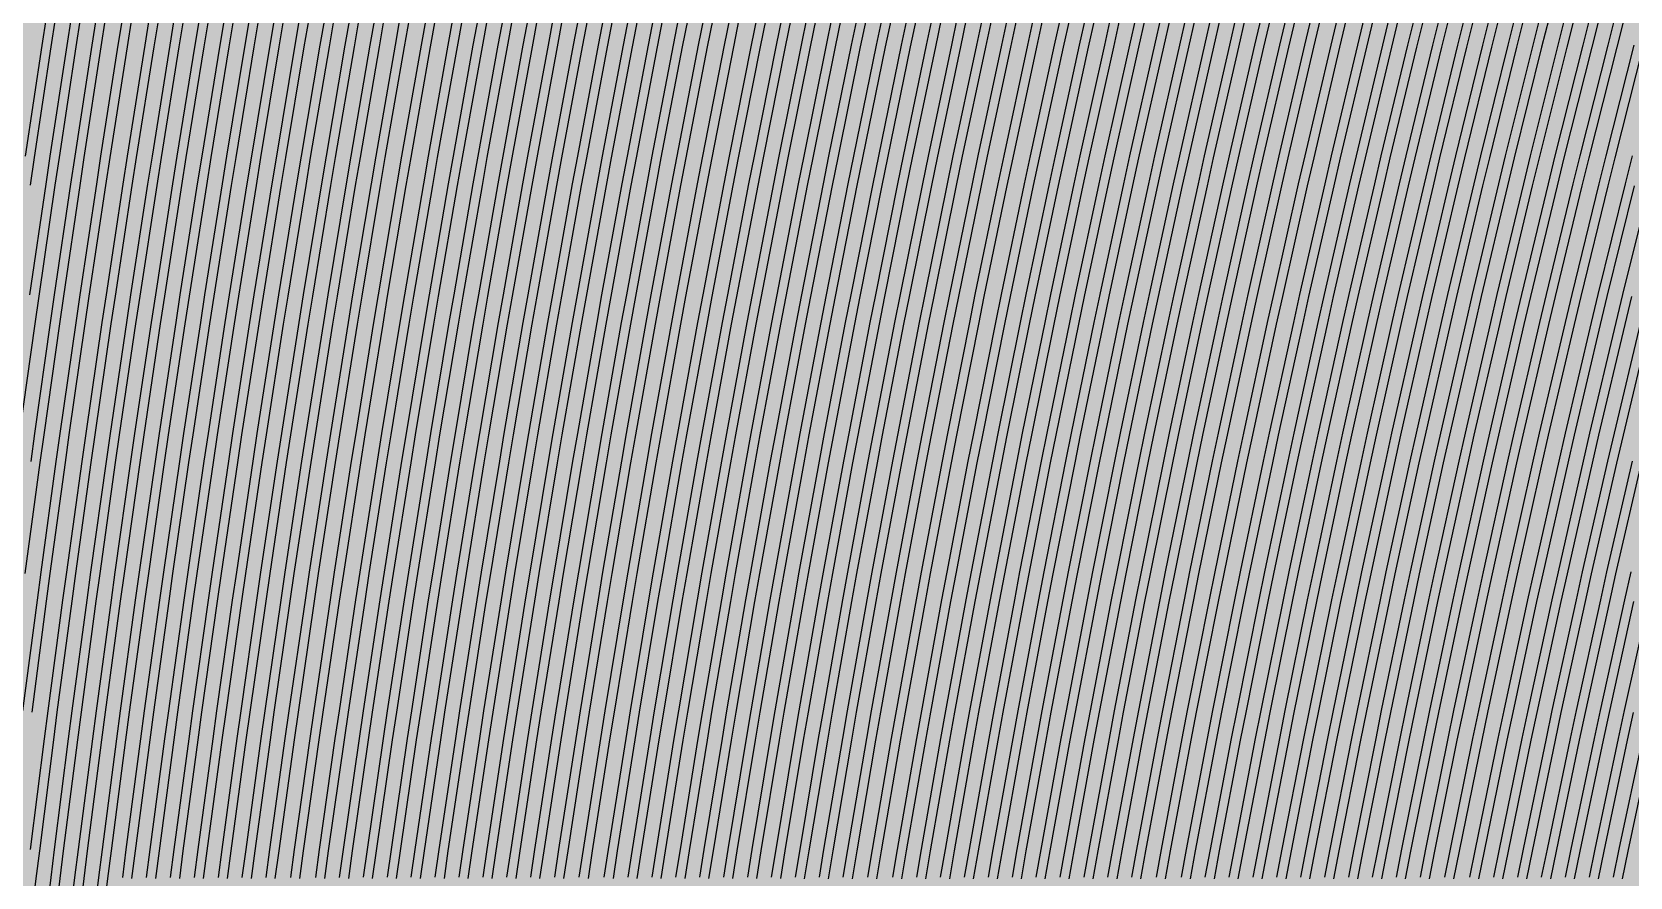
# Model space of a CAD drawing. Header units: metres. Extents: x -7220 to 10980, y -29667 to 1833.
# Drawn here: x 2403.3 to 2763.3, y -17022.9 to -16832.5 of the extents above; entities that cross this region are included whole.
import ezdxf

# ---------------------------------------------------------------- set-up
doc = ezdxf.new("R2010")
doc.units = ezdxf.units.M
doc.layers.add('Metal1', color=4, linetype='CONTINUOUS')
doc.layers.add('Polyimide', color=7, linetype='CONTINUOUS')

msp = doc.modelspace()

# ---------------------------------------------------------------- hatches: boundary and pattern name
at = {"layer": 'Polyimide'}
msp.add_hatch(color=7, dxfattribs=at).paths.add_polyline_path([(4099.45, -13861.55), (4142.64, -14152.77), (4214.18, -14438.35), (4313.36, -14715.55), (4439.24, -14981.69), (4590.59, -15234.21), (4765.97, -15470.68), (4963.68, -15688.82), (5181.82, -15886.53), (5418.29, -16061.91), (5670.81, -16213.26), (5936.95, -16339.14), (6214.15, -16438.32), (6499.73, -16509.85), (6790.95, -16553.05), (7085, -16567.5), (9980.38, -16567.5), (10058.79, -16571.35), (10136.45, -16582.87), (10212.6, -16601.95), (10286.52, -16628.4), (10357.49, -16661.96), (10424.83, -16702.32), (10487.89, -16749.09), (10546.06, -16801.81), (10598.78, -16859.98), (10645.55, -16923.04), (10685.91, -16990.38), (10719.48, -17061.35), (10745.93, -17135.27), (10765, -17211.43), (10776.52, -17289.08), (10780.38, -17367.5), (10780.38, -21957.3), (10741.61, -22012.91), (10705.97, -22070.59), (10673.58, -22130.14), (10644.53, -22191.39), (10618.92, -22254.16), (10596.82, -22318.25), (10578.3, -22383.46), (10563.41, -22449.6), (10552.21, -22516.46), (10544.72, -22583.84), (10540.97, -22651.53), (10540.97, -22719.32), (10544.72, -22787.01), (10552.21, -22854.38), (10563.41, -22921.24), (10578.3, -22987.38), (10596.82, -23052.6), (10618.92, -23116.68), (10644.53, -23179.45), (10673.58, -23240.71), (10705.97, -23300.26), (10741.61, -23357.93), (10780.38, -23413.54), (10780.38, -28667.5), (10776.52, -28745.91), (10765, -28823.57), (10745.93, -28899.73), (10719.48, -28973.65), (10685.91, -29044.62), (10645.55, -29111.96), (10598.78, -29175.01), (10546.06, -29233.19), (10487.89, -29285.91), (10424.83, -29332.68), (10357.49, -29373.04), (10286.52, -29406.6), (10212.6, -29433.05), (10136.45, -29452.13), (10058.79, -29463.65), (9980.38, -29467.5), (-6219.63, -29467.5), (-6298.04, -29463.65), (-6375.7, -29452.13), (-6451.85, -29433.05), (-6525.77, -29406.6), (-6596.74, -29373.04), (-6664.08, -29332.68), (-6727.14, -29285.91), (-6785.31, -29233.19), (-6838.03, -29175.01), (-6884.8, -29111.96), (-6925.16, -29044.62), (-6958.73, -28973.65), (-6985.18, -28899.73), (-7004.25, -28823.57), (-7015.77, -28745.91), (-7019.63, -28667.5), (-7019.63, -23426.32), (-6979.36, -23370.07), (-6942.33, -23311.63), (-6908.66, -23251.2), (-6878.45, -23188.96), (-6851.81, -23125.12), (-6828.81, -23059.88), (-6809.53, -22993.44), (-6794.04, -22926.02), (-6782.37, -22857.83), (-6774.57, -22789.09), (-6770.67, -22720.02), (-6770.67, -22650.84), (-6774.57, -22581.77), (-6782.37, -22513.03), (-6794.04, -22444.84), (-6809.53, -22377.42), (-6828.81, -22310.98), (-6851.81, -22245.74), (-6878.45, -22181.89), (-6908.66, -22119.66), (-6942.33, -22059.22), (-6979.36, -22000.79), (-7019.63, -21944.54), (-7019.63, -17367.5), (-7015.77, -17289.08), (-7004.25, -17211.43), (-6985.18, -17135.27), (-6958.73, -17061.35), (-6925.16, -16990.38), (-6884.8, -16923.04), (-6838.03, -16859.98), (-6785.31, -16801.81), (-6727.14, -16749.09), (-6664.08, -16702.32), (-6596.74, -16661.96), (-6525.77, -16628.4), (-6451.85, -16601.95), (-6375.7, -16582.87), (-6298.04, -16571.35), (-6219.63, -16567.5), (-3314, -16567.5), (-3019.95, -16553.05), (-2728.73, -16509.85), (-2443.15, -16438.32), (-2165.95, -16339.14), (-1899.81, -16213.26), (-1647.29, -16061.91), (-1410.82, -15886.53), (-1192.68, -15688.82), (-994.97, -15470.68), (-819.59, -15234.21), (-668.24, -14981.69), (-542.36, -14715.55), (-443.18, -14438.35), (-371.64, -14152.77), (-328.45, -13861.55), (-314, -13567.5), (-314, -13373.48), (-317.45, -13328.11), (-327.72, -13283.78), (-344.58, -13241.52), (-367.63, -13202.3), (-396.35, -13167.01), (-430.08, -13136.47), (-468.03, -13111.38), (-509.35, -13092.32), (-509.35, -13092.32), (-578.18, -13061.27), (-642.2, -13021.24), (-700.26, -12972.96), (-751.3, -12917.31), (-794.39, -12855.3), (-828.74, -12788.06), (-853.73, -12716.8), (-868.91, -12642.84), (-874, -12567.5), (-868.91, -12492.16), (-853.73, -12418.19), (-828.74, -12346.94), (-794.39, -12279.7), (-751.3, -12217.69), (-700.26, -12162.04), (-642.2, -12113.76), (-578.18, -12073.73), (-509.35, -12042.68), (-509.35, -12042.68), (-468.03, -12023.62), (-430.08, -11998.53), (-396.35, -11967.99), (-367.63, -11932.7), (-344.58, -11893.47), (-327.72, -11851.21), (-317.45, -11806.89), (-314, -11761.52), (-314, -11074.31), (-317.45, -11028.94), (-327.72, -10984.62), (-344.58, -10942.36), (-367.63, -10903.13), (-396.35, -10867.84), (-430.08, -10837.3), (-468.03, -10812.21), (-509.35, -10793.16), (-509.35, -10793.16), (-578.18, -10762.1), (-642.2, -10722.07), (-700.26, -10673.8), (-751.3, -10618.15), (-794.39, -10556.13), (-828.74, -10488.89), (-853.73, -10417.64), (-868.91, -10343.67), (-874, -10268.33), (-868.91, -10192.99), (-853.73, -10119.03), (-828.74, -10047.77), (-794.39, -9980.53), (-751.3, -9918.52), (-700.26, -9862.87), (-642.2, -9814.59), (-578.18, -9774.56), (-509.35, -9743.51), (-509.35, -9743.51), (-468.03, -9724.45), (-430.08, -9699.36), (-396.35, -9668.82), (-367.63, -9633.53), (-344.58, -9594.31), (-327.72, -9552.05), (-317.45, -9507.72), (-314, -9462.35), (-314, -8775.14), (-317.45, -8729.78), (-327.72, -8685.45), (-344.58, -8643.19), (-367.63, -8603.96), (-396.35, -8568.68), (-430.08, -8538.14), (-468.03, -8513.05), (-509.35, -8493.99), (-509.35, -8493.99), (-578.18, -8462.94), (-642.2, -8422.91), (-700.26, -8374.63), (-751.3, -8318.98), (-794.39, -8256.97), (-828.74, -8189.73), (-853.73, -8118.47), (-868.91, -8044.5), (-874, -7969.17), (-868.91, -7893.83), (-853.73, -7819.86), (-828.74, -7748.61), (-794.39, -7681.36), (-751.3, -7619.35), (-700.26, -7563.7), (-642.2, -7515.42), (-578.18, -7475.4), (-509.35, -7444.34), (-509.35, -7444.34), (-468.03, -7425.28), (-430.08, -7400.2), (-396.35, -7369.66), (-367.63, -7334.37), (-344.58, -7295.14), (-327.72, -7252.88), (-317.45, -7208.56), (-314, -7163.19), (-314, -6475.98), (-317.45, -6430.61), (-327.72, -6386.29), (-344.58, -6344.02), (-367.63, -6304.8), (-396.35, -6269.51), (-430.08, -6238.97), (-468.03, -6213.88), (-509.35, -6194.82), (-509.35, -6194.82), (-578.18, -6163.77), (-642.2, -6123.74), (-700.26, -6075.46), (-751.3, -6019.81), (-794.39, -5957.8), (-828.74, -5890.56), (-853.73, -5819.31), (-868.91, -5745.34), (-874, -5670), (-868.91, -5594.66), (-853.73, -5520.69), (-828.74, -5449.44), (-794.39, -5382.2), (-751.3, -5320.19), (-700.26, -5264.54), (-642.2, -5216.26), (-578.18, -5176.23), (-509.35, -5145.18), (-509.35, -5145.18), (-468.03, -5126.12), (-430.08, -5101.03), (-396.35, -5070.49), (-367.63, -5035.2), (-344.58, -4995.98), (-327.72, -4953.71), (-317.45, -4909.39), (-314, -4864.02), (-314, 380), (-314, 1532.5), (-269, 1532.5), (-268.78, 1525.63), (-268.1, 1518.79), (-266.98, 1512.02), (-265.42, 1505.32), (-263.43, 1498.75), (-261.01, 1492.32), (-258.17, 1486.06), (-254.93, 1480), (-251.3, 1474.17), (-247.3, 1468.58), (-242.94, 1463.27), (-238.25, 1458.25), (-233.23, 1453.56), (-227.92, 1449.2), (-222.33, 1445.2), (-216.5, 1441.57), (-210.44, 1438.33), (-204.18, 1435.49), (-197.75, 1433.07), (-191.18, 1431.08), (-184.48, 1429.52), (-177.71, 1428.4), (-170.87, 1427.72), (-164, 1427.5), (-157.13, 1427.72), (-150.29, 1428.4), (-143.52, 1429.52), (-136.82, 1431.08), (-130.25, 1433.07), (-123.82, 1435.49), (-117.56, 1438.33), (-111.5, 1441.57), (-105.67, 1445.2), (-100.08, 1449.2), (-94.77, 1453.56), (-89.75, 1458.25), (-85.06, 1463.27), (-80.7, 1468.58), (-76.7, 1474.17), (-73.07, 1480), (-69.83, 1486.06), (-66.99, 1492.32), (-64.57, 1498.75), (-62.58, 1505.32), (-61.02, 1512.02), (-59.9, 1518.79), (-59.22, 1525.63), (-59, 1532.5), (1786, 1532.5), (3835, 1532.5), (3835.21, 1539.04), (3835.86, 1545.55), (3836.92, 1552.01), (3838.41, 1558.38), (3840.31, 1564.64), (3842.61, 1570.77), (3845.31, 1576.73), (3848.4, 1582.5), (3851.85, 1588.06), (3855.66, 1593.38), (3859.82, 1598.43), (3864.29, 1603.21), (3869.07, 1607.68), (3874.12, 1611.84), (3879.44, 1615.65), (3885, 1619.1), (3890.77, 1622.19), (3896.73, 1624.89), (3902.86, 1627.19), (3909.12, 1629.09), (3915.49, 1630.58), (3921.95, 1631.64), (3928.46, 1632.29), (3935, 1632.5), (3941.54, 1632.29), (3948.05, 1631.64), (3954.51, 1630.58), (3960.88, 1629.09), (3967.14, 1627.19), (3973.27, 1624.89), (3979.23, 1622.19), (3985, 1619.1), (3990.56, 1615.65), (3995.88, 1611.84), (4000.93, 1607.68), (4005.71, 1603.21), (4010.18, 1598.43), (4014.34, 1593.38), (4018.15, 1588.06), (4021.6, 1582.5), (4024.69, 1576.73), (4027.39, 1570.77), (4029.69, 1564.64), (4031.59, 1558.38), (4033.08, 1552.01), (4034.14, 1545.55), (4034.79, 1539.04), (4035, 1532.5), (4085, 1532.5), (4085, 380), (4085, 330), (4085, -4864.02), (4088.45, -4909.39), (4098.72, -4953.71), (4115.58, -4995.98), (4138.63, -5035.2), (4167.35, -5070.49), (4201.08, -5101.03), (4239.03, -5126.12), (4280.35, -5145.18), (4280.35, -5145.18), (4349.18, -5176.23), (4413.2, -5216.26), (4471.26, -5264.54), (4522.3, -5320.19), (4565.39, -5382.2), (4599.74, -5449.44), (4624.73, -5520.69), (4639.91, -5594.66), (4645, -5670), (4639.91, -5745.34), (4624.73, -5819.31), (4599.74, -5890.56), (4565.39, -5957.8), (4522.3, -6019.81), (4471.26, -6075.46), (4413.2, -6123.74), (4349.18, -6163.77), (4280.35, -6194.82), (4239.03, -6213.88), (4201.08, -6238.97), (4167.35, -6269.51), (4138.63, -6304.8), (4115.58, -6344.02), (4098.72, -6386.29), (4088.45, -6430.61), (4085, -6475.98), (4085, -13567.5), (4099.45, -13861.55)])

# ---------------------------------------------------------------- linework, layer by layer
at = {"layer": 'Metal1'}
for points in [[(2401.81, -16860.53), (2405.58, -16835.55), (2406.54, -16829.28), (2410.47, -16804.3), (2411.47, -16798.04), (2415.55, -16773.05), (2416.6, -16766.79), (2420.84, -16741.81), (2421.93, -16735.54), (2426.33, -16710.56), (2427.46, -16704.3), (2432.03, -16679.31), (2433.2, -16673.05), (2437.94, -16648.07), (2439.15, -16641.8), (2444.06, -16616.82), (2445.31, -16610.55), (2450.39, -16585.57), (2451.69, -16579.31), (2456.95, -16554.33), (2458.29, -16548.06), (2463.72, -16523.08)], [(2402.83, -16891.78), (2406.48, -16866.79), (2407.41, -16860.53), (2411.22, -16835.55), (2412.19, -16829.28), (2416.15, -16804.3), (2417.17, -16798.04), (2421.29, -16773.05), (2422.35, -16766.79), (2426.63, -16741.81), (2427.73, -16735.54), (2432.18, -16710.56), (2433.32, -16704.29), (2437.94, -16679.31), (2439.12, -16673.05), (2443.9, -16648.07), (2445.13, -16641.8), (2450.08, -16616.82), (2451.35, -16610.55), (2456.48, -16585.57), (2457.79, -16579.3), (2463.1, -16554.33), (2464.45, -16548.06), (2469.94, -16523.08)], [(2465.67, -16523.51), (2460.24, -16548.48), (2458.9, -16554.74), (2453.65, -16579.71), (2452.35, -16585.98), (2447.27, -16610.95), (2446.02, -16617.21), (2441.11, -16642.18), (2439.9, -16648.44), (2435.17, -16673.42), (2434, -16679.68), (2429.43, -16704.65), (2428.3, -16710.91), (2423.9, -16735.89), (2422.81, -16742.15), (2418.57, -16767.12), (2417.53, -16773.38), (2413.44, -16798.36), (2412.44, -16804.61), (2408.52, -16829.59), (2407.55, -16835.85), (2403.79, -16860.83), (2402.86, -16867.08)], [(2400.93, -17079.25), (2403.81, -17054.26), (2404.55, -17048), (2407.59, -17023.02), (2408.37, -17016.76), (2411.56, -16991.77), (2412.38, -16985.51), (2415.73, -16960.53), (2416.59, -16954.26), (2420.09, -16929.28), (2420.99, -16923.02), (2424.66, -16898.03), (2425.6, -16891.77), (2429.43, -16866.79), (2430.41, -16860.52), (2434.41, -16835.54), (2435.43, -16829.27)], [(2401.25, -16985.51), (2404.52, -16960.53), (2405.35, -16954.27), (2408.77, -16929.28), (2409.65, -16923.02), (2413.23, -16898.04), (2414.14, -16891.77), (2417.88, -16866.79), (2418.84, -16860.53), (2422.73, -16835.54), (2423.73, -16829.28)], [(2401.66, -17172.99), (2404.13, -17148), (2404.77, -17141.74), (2407.4, -17116.76), (2408.08, -17110.5), (2410.86, -17085.51), (2411.57, -17079.25), (2414.51, -17054.26), (2415.26, -17048), (2418.36, -17023.02), (2419.15, -17016.76), (2422.4, -16991.77), (2423.24, -16985.51), (2426.65, -16960.52), (2427.53, -16954.26), (2431.1, -16929.28), (2432.02, -16923.01), (2435.75, -16898.03), (2436.71, -16891.77), (2440.61, -16866.78), (2441.61, -16860.52), (2445.68, -16835.54), (2446.73, -16829.27)], [(2402.79, -17110.5), (2405.54, -17085.51), (2406.25, -17079.25), (2409.16, -17054.26), (2409.91, -17048), (2412.97, -17023.02), (2413.76, -17016.76), (2416.98, -16991.77), (2417.81, -16985.51), (2421.19, -16960.52), (2422.06, -16954.26), (2425.6, -16929.28), (2426.5, -16923.02), (2430.21, -16898.03), (2431.16, -16891.77), (2435.02, -16866.78), (2436.01, -16860.52), (2440.05, -16835.54), (2441.08, -16829.27)], [(2402.98, -17016.76), (2406.14, -16991.77), (2406.95, -16985.51), (2410.27, -16960.53), (2411.12, -16954.26), (2414.59, -16929.28), (2415.48, -16923.02), (2419.12, -16898.03), (2420.05, -16891.77), (2423.84, -16866.79), (2424.81, -16860.52), (2428.77, -16835.54), (2429.78, -16829.28)], [(2403.08, -16929.28), (2403.95, -16923.02), (2407.48, -16898.04), (2408.38, -16891.77), (2412.07, -16866.79), (2413.01, -16860.53), (2416.85, -16835.54), (2417.84, -16829.28)], [(2423.74, -17023.02), (2424.54, -17016.75), (2427.83, -16991.77), (2428.67, -16985.51), (2432.11, -16960.52), (2433, -16954.26), (2436.6, -16929.28), (2437.53, -16923.01), (2441.3, -16898.03), (2442.27, -16891.77), (2446.21, -16866.78), (2447.21, -16860.52), (2451.32, -16835.54), (2452.37, -16829.27)], [(2429.13, -17023.01), (2429.94, -17016.75), (2433.25, -16991.77), (2434.1, -16985.51), (2437.57, -16960.52), (2438.47, -16954.26), (2442.11, -16929.27), (2443.04, -16923.01), (2446.85, -16898.03), (2447.82, -16891.76), (2451.8, -16866.78), (2452.81, -16860.52), (2456.96, -16835.53), (2458.02, -16829.27)], [(2434.51, -17023.01), (2435.33, -17016.75), (2438.67, -16991.77), (2439.53, -16985.5), (2443.04, -16960.52), (2443.94, -16954.26), (2447.61, -16929.27), (2448.55, -16923.01), (2452.39, -16898.03), (2453.38, -16891.76), (2457.39, -16866.78), (2458.42, -16860.51), (2462.6, -16835.53), (2463.67, -16829.27)], [(2439.9, -17023.01), (2440.72, -17016.75), (2444.09, -16991.77), (2444.96, -16985.5), (2448.5, -16960.52), (2449.41, -16954.26), (2453.11, -16929.27), (2454.06, -16923.01), (2457.94, -16898.03), (2458.93, -16891.76), (2462.98, -16866.78), (2464.02, -16860.51), (2468.24, -16835.53), (2469.32, -16829.27)], [(2445.28, -17023.01), (2446.11, -17016.75), (2449.52, -16991.76), (2450.39, -16985.5), (2453.96, -16960.52), (2454.88, -16954.25), (2458.62, -16929.27), (2459.57, -16923.01), (2463.48, -16898.02), (2464.49, -16891.76), (2468.57, -16866.78), (2469.62, -16860.51), (2473.88, -16835.53), (2474.97, -16829.26)], [(2450.67, -17023.01), (2451.51, -17016.75), (2454.94, -16991.76), (2455.82, -16985.5), (2459.42, -16960.52), (2460.35, -16954.25), (2464.12, -16929.27), (2465.09, -16923.01), (2469.03, -16898.02), (2470.04, -16891.76), (2474.16, -16866.78), (2475.22, -16860.51), (2479.51, -16835.53), (2480.61, -16829.26)], [(2456.05, -17023.01), (2456.9, -17016.75), (2460.36, -16991.76), (2461.25, -16985.5), (2464.88, -16960.52), (2465.82, -16954.25), (2469.62, -16929.27), (2470.6, -16923), (2474.58, -16898.02), (2475.6, -16891.76), (2479.75, -16866.78), (2480.82, -16860.51), (2485.15, -16835.53), (2486.26, -16829.26)], [(2461.58, -17023.01), (2462.44, -17016.75), (2465.94, -16991.76), (2466.84, -16985.5), (2470.52, -16960.51), (2471.46, -16954.25), (2475.31, -16929.27), (2476.3, -16923), (2480.33, -16898.02), (2481.36, -16891.76), (2485.57, -16866.77), (2486.64, -16860.51), (2491.03, -16835.53), (2492.15, -16829.26)], [(2467.21, -17023.01), (2468.07, -17016.74), (2471.63, -16991.76), (2472.54, -16985.5), (2476.27, -16960.51), (2477.23, -16954.25), (2481.13, -16929.27), (2482.13, -16923), (2486.22, -16898.02), (2487.26, -16891.75), (2491.53, -16866.77), (2492.62, -16860.5), (2497.07, -16835.52), (2498.21, -16829.26)], [(2472.59, -17023.01), (2473.47, -17016.74), (2477.05, -16991.76), (2477.97, -16985.49), (2481.73, -16960.51), (2482.7, -16954.25), (2486.63, -16929.26), (2487.64, -16923), (2491.76, -16898.02), (2492.82, -16891.75), (2497.12, -16866.77), (2498.22, -16860.5), (2502.71, -16835.52), (2503.85, -16829.26)], [(2477.98, -17023), (2478.86, -17016.74), (2482.47, -16991.76), (2483.4, -16985.49), (2487.19, -16960.51), (2488.17, -16954.25), (2492.14, -16929.26), (2493.16, -16923), (2497.31, -16898.02), (2498.37, -16891.75), (2502.71, -16866.77), (2503.82, -16860.5), (2508.34, -16835.52), (2509.5, -16829.25)], [(2483.36, -17023), (2484.25, -17016.74), (2487.89, -16991.76), (2488.83, -16985.49), (2492.65, -16960.51), (2493.64, -16954.24), (2497.64, -16929.26), (2498.67, -16923), (2502.85, -16898.02), (2503.93, -16891.75), (2508.3, -16866.77), (2509.42, -16860.5), (2513.98, -16835.52), (2515.15, -16829.25)], [(2488.74, -17023), (2489.64, -17016.74), (2493.32, -16991.76), (2494.26, -16985.49), (2498.12, -16960.51), (2499.11, -16954.24), (2503.14, -16929.26), (2504.18, -16923), (2508.4, -16898.01), (2509.48, -16891.75), (2513.89, -16866.77), (2515.02, -16860.5), (2519.62, -16835.52), (2520.8, -16829.25)], [(2494.13, -17023), (2495.04, -17016.74), (2498.74, -16991.76), (2499.69, -16985.49), (2503.58, -16960.51), (2504.57, -16954.24), (2508.65, -16929.26), (2509.69, -16922.99), (2513.95, -16898.01), (2515.04, -16891.75), (2519.48, -16866.77), (2520.62, -16860.5), (2525.26, -16835.52), (2526.45, -16829.25)], [(2499.51, -17023), (2500.43, -17016.74), (2504.16, -16991.75), (2505.12, -16985.49), (2509.04, -16960.51), (2510.04, -16954.24), (2514.15, -16929.26), (2515.2, -16922.99), (2519.49, -16898.01), (2520.59, -16891.74), (2525.07, -16866.76), (2526.22, -16860.5), (2530.9, -16835.52), (2532.09, -16829.25)], [(2504.9, -17023), (2505.82, -17016.74), (2509.58, -16991.75), (2510.55, -16985.49), (2514.5, -16960.51), (2515.51, -16954.24), (2519.65, -16929.26), (2520.71, -16922.99), (2525.04, -16898.01), (2526.15, -16891.74), (2530.67, -16866.76), (2531.82, -16860.49), (2536.53, -16835.52), (2537.74, -16829.25)], [(2510.28, -17023), (2511.21, -17016.73), (2515.01, -16991.75), (2515.98, -16985.49), (2519.96, -16960.5), (2520.98, -16954.24), (2525.15, -16929.26), (2526.22, -16922.99), (2530.59, -16898.01), (2531.7, -16891.74), (2536.26, -16866.76), (2537.42, -16860.49), (2542.17, -16835.52), (2543.39, -16829.25)], [(2515.67, -17023), (2516.6, -17016.73), (2520.43, -16991.75), (2521.41, -16985.49), (2525.42, -16960.5), (2526.45, -16954.24), (2530.66, -16929.26), (2531.74, -16922.99), (2536.13, -16898.01), (2537.26, -16891.74), (2541.85, -16866.76), (2543.03, -16860.49), (2547.81, -16835.51), (2549.04, -16829.24)], [(2521.05, -17023), (2522, -17016.73), (2525.85, -16991.75), (2526.84, -16985.48), (2530.89, -16960.5), (2531.92, -16954.24), (2536.16, -16929.26), (2537.25, -16922.99), (2541.68, -16898.01), (2542.81, -16891.74), (2547.44, -16866.76), (2548.63, -16860.49), (2553.45, -16835.51), (2554.69, -16829.24)], [(2526.58, -17023), (2527.54, -17016.73), (2531.43, -16991.75), (2532.43, -16985.48), (2536.52, -16960.5), (2537.57, -16954.23), (2541.85, -16929.25), (2542.95, -16922.99), (2547.43, -16898.01), (2548.58, -16891.74), (2553.25, -16866.76), (2554.45, -16860.49), (2559.33, -16835.51), (2560.58, -16829.24)], [(2532.21, -17022.99), (2533.17, -17016.73), (2537.12, -16991.75), (2538.13, -16985.48), (2542.27, -16960.5), (2543.33, -16954.23), (2547.67, -16929.25), (2548.78, -16922.98), (2553.32, -16898), (2554.48, -16891.74), (2559.21, -16866.76), (2560.43, -16860.49), (2565.36, -16835.51), (2566.63, -16829.24)], [(2537.59, -17022.99), (2538.57, -17016.73), (2542.54, -16991.75), (2543.56, -16985.48), (2547.73, -16960.5), (2548.8, -16954.23), (2553.17, -16929.25), (2554.29, -16922.98), (2558.86, -16898), (2560.03, -16891.73), (2564.8, -16866.76), (2566.03, -16860.49), (2571, -16835.51), (2572.28, -16829.24)], [(2542.98, -17022.99), (2543.96, -17016.73), (2547.96, -16991.75), (2548.99, -16985.48), (2553.19, -16960.5), (2554.27, -16954.23), (2558.68, -16929.25), (2559.81, -16922.98), (2564.41, -16898), (2565.59, -16891.73), (2570.4, -16866.75), (2571.63, -16860.48), (2576.64, -16835.51), (2577.93, -16829.23)], [(2548.36, -17022.99), (2549.35, -17016.73), (2553.39, -16991.74), (2554.42, -16985.48), (2558.66, -16960.5), (2559.74, -16954.23), (2564.18, -16929.25), (2565.32, -16922.98), (2569.95, -16898), (2571.14, -16891.73), (2575.99, -16866.75), (2577.23, -16860.48), (2582.28, -16835.51), (2583.57, -16829.23)], [(2553.75, -17022.99), (2554.74, -17016.72), (2558.81, -16991.74), (2559.85, -16985.48), (2564.12, -16960.5), (2565.21, -16954.23), (2569.68, -16929.25), (2570.83, -16922.98), (2575.5, -16898), (2576.7, -16891.73), (2581.58, -16866.75), (2582.83, -16860.48), (2587.92, -16835.5), (2589.22, -16829.23)], [(2559.13, -17022.99), (2560.13, -17016.72), (2564.23, -16991.74), (2565.28, -16985.47), (2569.58, -16960.49), (2570.68, -16954.23), (2575.18, -16929.25), (2576.34, -16922.98), (2581.05, -16898), (2582.26, -16891.73), (2587.17, -16866.75), (2588.43, -16860.48), (2593.56, -16835.5), (2594.87, -16829.23)], [(2564.52, -17022.99), (2565.53, -17016.72), (2569.65, -16991.74), (2570.71, -16985.47), (2575.04, -16960.49), (2576.15, -16954.22), (2580.69, -16929.25), (2581.85, -16922.98), (2586.59, -16898), (2587.81, -16891.73), (2592.76, -16866.75), (2594.03, -16860.48), (2599.19, -16835.5), (2600.52, -16829.23)], [(2569.9, -17022.99), (2570.92, -17016.72), (2575.07, -16991.74), (2576.14, -16985.47), (2580.5, -16960.49), (2581.62, -16954.22), (2586.19, -16929.24), (2587.36, -16922.97), (2592.14, -16898), (2593.37, -16891.73), (2598.35, -16866.75), (2599.63, -16860.48), (2604.83, -16835.5), (2606.17, -16829.23)], [(2575.29, -17022.99), (2576.31, -17016.72), (2580.5, -16991.74), (2581.57, -16985.47), (2585.97, -16960.49), (2587.09, -16954.22), (2591.69, -16929.24), (2592.88, -16922.97), (2597.69, -16898), (2598.92, -16891.72), (2603.94, -16866.75), (2605.23, -16860.48), (2610.47, -16835.5), (2611.81, -16829.23)], [(2580.67, -17022.99), (2581.7, -17016.72), (2585.92, -16991.74), (2587, -16985.47), (2591.43, -16960.49), (2592.56, -16954.22), (2597.2, -16929.24), (2598.39, -16922.97), (2603.23, -16897.99), (2604.48, -16891.72), (2609.54, -16866.75), (2610.83, -16860.47), (2616.11, -16835.5), (2617.46, -16829.22)], [(2586.06, -17022.99), (2587.1, -17016.72), (2591.34, -16991.74), (2592.43, -16985.47), (2596.89, -16960.49), (2598.03, -16954.22), (2602.7, -16929.24), (2603.9, -16922.97), (2608.78, -16897.99), (2610.03, -16891.72), (2615.13, -16866.75), (2616.43, -16860.47), (2621.75, -16835.5), (2623.11, -16829.22)], [(2591.59, -17022.98), (2592.64, -17016.72), (2596.92, -16991.74), (2598.03, -16985.47), (2602.52, -16960.49), (2603.68, -16954.22), (2608.39, -16929.24), (2609.6, -16922.97), (2614.53, -16897.99), (2615.79, -16891.72), (2620.94, -16866.74), (2622.26, -16860.47), (2627.63, -16835.5), (2629, -16829.22)], [(2597.21, -17022.98), (2598.27, -17016.71), (2602.61, -16991.74), (2603.72, -16985.46), (2608.27, -16960.49), (2609.44, -16954.22), (2614.21, -16929.24), (2615.43, -16922.97), (2620.42, -16897.99), (2621.7, -16891.72), (2626.9, -16866.74), (2628.24, -16860.47), (2633.66, -16835.49), (2635.06, -16829.22)], [(2602.6, -17022.98), (2603.66, -17016.71), (2608.03, -16991.73), (2609.15, -16985.46), (2613.74, -16960.49), (2614.91, -16954.21), (2619.71, -16929.24), (2620.94, -16922.97), (2625.96, -16897.99), (2627.25, -16891.72), (2632.49, -16866.74), (2633.84, -16860.47), (2639.3, -16835.49), (2640.7, -16829.22)], [(2607.98, -17022.98), (2609.06, -17016.71), (2613.45, -16991.73), (2614.58, -16985.46), (2619.2, -16960.49), (2620.38, -16954.21), (2625.22, -16929.24), (2626.46, -16922.96), (2631.51, -16897.99), (2632.81, -16891.71), (2638.08, -16866.74), (2639.44, -16860.47), (2644.94, -16835.49), (2646.35, -16829.22)], [(2613.37, -17022.98), (2614.45, -17016.71), (2618.88, -16991.73), (2620.01, -16985.46), (2624.66, -16960.48), (2625.85, -16954.21), (2630.72, -16929.24), (2631.97, -16922.96), (2637.06, -16897.99), (2638.36, -16891.71), (2643.67, -16866.74), (2645.04, -16860.46), (2650.58, -16835.49), (2652, -16829.21)], [(2618.75, -17022.98), (2619.84, -17016.71), (2624.3, -16991.73), (2625.45, -16985.46), (2630.12, -16960.48), (2631.32, -16954.21), (2636.22, -16929.23), (2637.48, -16922.96), (2642.6, -16897.99), (2643.92, -16891.71), (2649.27, -16866.74), (2650.64, -16860.46), (2656.22, -16835.49), (2657.65, -16829.21)], [(2624.14, -17022.98), (2625.23, -17016.71), (2629.72, -16991.73), (2630.88, -16985.46), (2635.58, -16960.48), (2636.79, -16954.21), (2641.72, -16929.23), (2642.99, -16922.96), (2648.15, -16897.99), (2649.47, -16891.71), (2654.86, -16866.74), (2656.24, -16860.46), (2661.85, -16835.49), (2663.3, -16829.21)], [(2629.52, -17022.98), (2630.63, -17016.71), (2635.14, -16991.73), (2636.31, -16985.46), (2641.04, -16960.48), (2642.26, -16954.21), (2647.23, -16929.23), (2648.5, -16922.96), (2653.69, -16897.98), (2655.03, -16891.71), (2660.45, -16866.74), (2661.84, -16860.46), (2667.49, -16835.49), (2668.94, -16829.21)], [(2634.9, -17022.98), (2636.02, -17016.71), (2640.57, -16991.73), (2641.74, -16985.46), (2646.51, -16960.48), (2647.73, -16954.21), (2652.73, -16929.23), (2654.01, -16922.96), (2659.24, -16897.98), (2660.58, -16891.71), (2666.04, -16866.74), (2667.44, -16860.46), (2673.13, -16835.49), (2674.59, -16829.21)], [(2640.29, -17022.98), (2641.41, -17016.7), (2645.99, -16991.73), (2647.17, -16985.46), (2651.97, -16960.48), (2653.2, -16954.21), (2658.23, -16929.23), (2659.53, -16922.96), (2664.79, -16897.98), (2666.14, -16891.71), (2671.63, -16866.73), (2673.04, -16860.46), (2678.77, -16835.49), (2680.24, -16829.21)], [(2645.67, -17022.98), (2646.8, -17016.7), (2651.41, -16991.73), (2652.6, -16985.45), (2657.43, -16960.48), (2658.67, -16954.2), (2663.74, -16929.23), (2665.04, -16922.96), (2670.33, -16897.98), (2671.69, -16891.71), (2677.22, -16866.73), (2678.64, -16860.46), (2684.41, -16835.48), (2685.89, -16829.21)], [(2651.06, -17022.97), (2652.2, -17016.7), (2656.83, -16991.73), (2658.03, -16985.45), (2662.89, -16960.48), (2664.14, -16954.2), (2669.24, -16929.23), (2670.55, -16922.95), (2675.88, -16897.98), (2677.25, -16891.7), (2682.81, -16866.73), (2684.24, -16860.45), (2690.05, -16835.48), (2691.54, -16829.2)], [(2656.59, -17022.97), (2657.73, -17016.7), (2662.41, -16991.72), (2663.62, -16985.45), (2668.53, -16960.48), (2669.79, -16954.2), (2674.93, -16929.23), (2676.25, -16922.95), (2681.63, -16897.98), (2683.01, -16891.7), (2688.63, -16866.73), (2690.07, -16860.45), (2695.92, -16835.48), (2697.43, -16829.2)], [(2662.21, -17022.97), (2663.37, -17016.7), (2668.1, -16991.72), (2669.32, -16985.45), (2674.28, -16960.47), (2675.55, -16954.2), (2680.75, -16929.23), (2682.08, -16922.95), (2687.52, -16897.98), (2688.91, -16891.7), (2694.59, -16866.73), (2696.04, -16860.45), (2701.96, -16835.48), (2703.48, -16829.2)], [(2667.6, -17022.97), (2668.76, -17016.7), (2673.52, -16991.72), (2674.75, -16985.45), (2679.74, -16960.47), (2681.02, -16954.2), (2686.25, -16929.23), (2687.6, -16922.95), (2693.06, -16897.98), (2694.47, -16891.7), (2700.18, -16866.73), (2701.65, -16860.45), (2707.6, -16835.48), (2709.13, -16829.2)], [(2672.98, -17022.97), (2674.16, -17016.7), (2678.94, -16991.72), (2680.18, -16985.45), (2685.2, -16960.47), (2686.49, -16954.2), (2691.75, -16929.22), (2693.11, -16922.95), (2698.61, -16897.98), (2700.02, -16891.7), (2705.77, -16866.73), (2707.25, -16860.45), (2713.24, -16835.48), (2714.78, -16829.2)], [(2678.37, -17022.97), (2679.55, -17016.7), (2684.37, -16991.72), (2685.61, -16985.45), (2690.66, -16960.47), (2691.96, -16954.2), (2697.26, -16929.22), (2698.62, -16922.95), (2704.16, -16897.97), (2705.58, -16891.7), (2711.36, -16866.73), (2712.85, -16860.45), (2718.88, -16835.48), (2720.42, -16829.2)], [(2683.75, -17022.97), (2684.94, -17016.69), (2689.79, -16991.72), (2691.04, -16985.44), (2696.12, -16960.47), (2697.43, -16954.19), (2702.76, -16929.22), (2704.13, -16922.94), (2709.7, -16897.97), (2711.13, -16891.69), (2716.95, -16866.72), (2718.45, -16860.44), (2724.51, -16835.48), (2726.07, -16829.19)], [(2689.14, -17022.97), (2690.33, -17016.69), (2695.21, -16991.72), (2696.47, -16985.44), (2701.59, -16960.47), (2702.9, -16954.19), (2708.26, -16929.22), (2709.64, -16922.94), (2715.25, -16897.97), (2716.69, -16891.69), (2722.54, -16866.72), (2724.05, -16860.44), (2730.15, -16835.47), (2731.72, -16829.19)], [(2694.52, -17022.97), (2695.73, -17016.69), (2700.63, -16991.72), (2701.9, -16985.44), (2707.05, -16960.47), (2708.37, -16954.19), (2713.77, -16929.22), (2715.15, -16922.94), (2720.8, -16897.97), (2722.24, -16891.69), (2728.14, -16866.72), (2729.65, -16860.44), (2735.79, -16835.47), (2737.37, -16829.19)], [(2699.91, -17022.97), (2701.12, -17016.69), (2706.06, -16991.72), (2707.33, -16985.44), (2712.51, -16960.47), (2713.84, -16954.19), (2719.27, -16929.22), (2720.67, -16922.94), (2726.34, -16897.97), (2727.8, -16891.69), (2733.73, -16866.72), (2735.25, -16860.44), (2741.43, -16835.47), (2743.02, -16829.19)], [(2705.29, -17022.96), (2706.51, -17016.69), (2711.48, -16991.72), (2712.76, -16985.44), (2717.97, -16960.47), (2719.31, -16954.19), (2724.77, -16929.22), (2726.18, -16922.94), (2731.89, -16897.97), (2733.36, -16891.69), (2739.32, -16866.72), (2740.85, -16860.44), (2747.07, -16835.47), (2748.67, -16829.19)], [(2710.68, -17022.96), (2711.9, -17016.69), (2716.9, -16991.72), (2718.19, -16985.44), (2723.43, -16960.47), (2724.78, -16954.19), (2730.28, -16929.22), (2731.69, -16922.94), (2737.43, -16897.97), (2738.91, -16891.69), (2744.91, -16866.72), (2746.45, -16860.44), (2752.71, -16835.47), (2754.31, -16829.19)], [(2716.06, -17022.96), (2717.29, -17016.69), (2722.32, -16991.71), (2723.62, -16985.44), (2728.9, -16960.47), (2730.25, -16954.19), (2735.78, -16929.22), (2737.2, -16922.94), (2742.98, -16897.97), (2744.47, -16891.69), (2750.5, -16866.72), (2752.05, -16860.44), (2758.34, -16835.47), (2759.96, -16829.19)], [(2414.17, -16829.59), (2413.19, -16835.85), (2409.39, -16860.83), (2408.45, -16867.08), (2404.81, -16892.06), (2403.91, -16898.32), (2400.42, -16923.3)], [(2431.76, -16829.6), (2430.74, -16835.86), (2426.79, -16860.83), (2425.82, -16867.09), (2422.02, -16892.07), (2421.09, -16898.32), (2417.46, -16923.3), (2416.57, -16929.56), (2413.1, -16954.54), (2412.25, -16960.79), (2408.93, -16985.77), (2408.12, -16992.03), (2404.96, -17017.01), (2404.19, -17023.26), (2401.18, -17048.24)], [(2443.05, -16829.6), (2442.02, -16835.86), (2437.99, -16860.84), (2437, -16867.09), (2433.13, -16892.07), (2432.19, -16898.33), (2428.48, -16923.31), (2427.58, -16929.56), (2424.04, -16954.54), (2423.17, -16960.8), (2419.79, -16985.77), (2418.96, -16992.03), (2415.74, -17017.01), (2414.96, -17023.26), (2411.89, -17048.24), (2411.15, -17054.5), (2408.24, -17079.48), (2407.53, -17085.73), (2404.77, -17110.71), (2404.1, -17116.97), (2401.5, -17141.95)], [(2419.81, -16829.59), (2418.83, -16835.85), (2414.99, -16860.83), (2414.04, -16867.09), (2410.36, -16892.06), (2409.46, -16898.32), (2405.93, -16923.3), (2405.06, -16929.55), (2401.69, -16954.53)], [(2437.4, -16829.6), (2436.38, -16835.86), (2432.39, -16860.83), (2431.41, -16867.09), (2427.58, -16892.07), (2426.64, -16898.33), (2422.97, -16923.3), (2422.07, -16929.56), (2418.57, -16954.54), (2417.71, -16960.79), (2414.36, -16985.77), (2413.54, -16992.03), (2410.35, -17017.01), (2409.57, -17023.26), (2406.54, -17048.24), (2405.8, -17054.5), (2402.92, -17079.48)], [(2448.7, -16829.6), (2447.66, -16835.86), (2443.59, -16860.84), (2442.59, -16867.1), (2438.69, -16892.07), (2437.73, -16898.33), (2433.99, -16923.31), (2433.08, -16929.56), (2429.51, -16954.54), (2428.63, -16960.8), (2425.22, -16985.78), (2424.39, -16992.03), (2421.14, -17017.01), (2420.34, -17023.27), (2417.25, -17048.25), (2416.49, -17054.5), (2413.56, -17079.48), (2412.84, -17085.73), (2410.06, -17110.71), (2409.39, -17116.97), (2406.76, -17141.95), (2406.12, -17148.2), (2403.65, -17173.18), (2403.05, -17179.44)], [(2425.7, -16829.6), (2424.71, -16835.85), (2420.81, -16860.83), (2419.86, -16867.09), (2416.12, -16892.07), (2415.21, -16898.32), (2411.63, -16923.3), (2410.75, -16929.56), (2407.33, -16954.54), (2406.5, -16960.79), (2403.23, -16985.77)], [(2454.35, -16829.6), (2453.29, -16835.86), (2449.19, -16860.84), (2448.18, -16867.1), (2444.24, -16892.07), (2443.28, -16898.33), (2439.51, -16923.31), (2438.58, -16929.56), (2434.98, -16954.54), (2434.09, -16960.8), (2430.65, -16985.78), (2429.81, -16992.03), (2426.53, -17017.01), (2425.73, -17023.27)], [(2459.99, -16829.61), (2458.93, -16835.86), (2454.79, -16860.84), (2453.77, -16867.1), (2449.8, -16892.07), (2448.82, -16898.33), (2445.02, -16923.31), (2444.08, -16929.57), (2440.45, -16954.54), (2439.55, -16960.8), (2436.08, -16985.78), (2435.23, -16992.03), (2431.92, -17017.01), (2431.11, -17023.27)], [(2465.64, -16829.61), (2464.57, -16835.87), (2460.39, -16860.84), (2459.36, -16867.1), (2455.35, -16892.08), (2454.37, -16898.33), (2450.53, -16923.31), (2449.59, -16929.57), (2445.92, -16954.54), (2445.02, -16960.8), (2441.51, -16985.78), (2440.65, -16992.04), (2437.31, -17017.01), (2436.5, -17023.27)], [(2471.29, -16829.61), (2470.21, -16835.87), (2465.99, -16860.84), (2464.95, -16867.1), (2460.91, -16892.08), (2459.91, -16898.34), (2456.04, -16923.31), (2455.09, -16929.57), (2451.38, -16954.55), (2450.48, -16960.8), (2446.94, -16985.78), (2446.08, -16992.04), (2442.7, -17017.02), (2441.88, -17023.27)], [(2476.94, -16829.61), (2475.85, -16835.87), (2471.59, -16860.84), (2470.54, -16867.1), (2466.46, -16892.08), (2465.46, -16898.34), (2461.55, -16923.31), (2460.59, -16929.57), (2456.85, -16954.55), (2455.94, -16960.8), (2452.37, -16985.78), (2451.5, -16992.04), (2448.1, -17017.02), (2447.26, -17023.27)], [(2482.58, -16829.61), (2481.48, -16835.87), (2477.19, -16860.85), (2476.13, -16867.11), (2472.02, -16892.08), (2471.01, -16898.34), (2467.06, -16923.31), (2466.1, -16929.57), (2462.32, -16954.55), (2461.4, -16960.81), (2457.8, -16985.78), (2456.92, -16992.04), (2453.49, -17017.02), (2452.65, -17023.27)], [(2488.23, -16829.61), (2487.12, -16835.87), (2482.79, -16860.85), (2481.73, -16867.11), (2477.57, -16892.08), (2476.55, -16898.34), (2472.57, -16923.32), (2471.6, -16929.57), (2467.79, -16954.55), (2466.86, -16960.81), (2463.23, -16985.78), (2462.34, -16992.04), (2458.88, -17017.02), (2458.03, -17023.27)], [(2494.12, -16829.62), (2493, -16835.88), (2488.61, -16860.85), (2487.54, -16867.11), (2483.33, -16892.08), (2482.3, -16898.34), (2478.28, -16923.32), (2477.29, -16929.58), (2473.44, -16954.55), (2472.5, -16960.81), (2468.82, -16985.79), (2467.92, -16992.04), (2464.42, -17017.02), (2463.56, -17023.28)], [(2500.17, -16829.62), (2499.04, -16835.88), (2494.59, -16860.85), (2493.5, -16867.11), (2489.23, -16892.09), (2488.19, -16898.34), (2484.11, -16923.32), (2483.11, -16929.58), (2479.2, -16954.55), (2478.25, -16960.81), (2474.52, -16985.79), (2473.61, -16992.04), (2470.05, -17017.02), (2469.19, -17023.28)], [(2505.82, -16829.62), (2504.67, -16835.88), (2500.19, -16860.85), (2499.09, -16867.11), (2494.79, -16892.09), (2493.73, -16898.35), (2489.62, -16923.32), (2488.61, -16929.58), (2484.67, -16954.56), (2483.71, -16960.81), (2479.95, -16985.79), (2479.03, -16992.05), (2475.45, -17017.02), (2474.57, -17023.28)], [(2511.47, -16829.62), (2510.31, -16835.88), (2505.79, -16860.85), (2504.68, -16867.12), (2500.34, -16892.09), (2499.28, -16898.35), (2495.13, -16923.32), (2494.11, -16929.58), (2490.14, -16954.56), (2489.17, -16960.81), (2485.38, -16985.79), (2484.45, -16992.05), (2480.84, -17017.02), (2479.96, -17023.28)], [(2517.12, -16829.62), (2515.95, -16835.88), (2511.39, -16860.86), (2510.27, -16867.12), (2505.9, -16892.09), (2504.83, -16898.35), (2500.64, -16923.32), (2499.61, -16929.58), (2495.61, -16954.56), (2494.63, -16960.82), (2490.81, -16985.79), (2489.87, -16992.05), (2486.23, -17017.03), (2485.34, -17023.28)], [(2522.76, -16829.62), (2521.59, -16835.89), (2516.99, -16860.86), (2515.86, -16867.12), (2511.45, -16892.09), (2510.37, -16898.35), (2506.15, -16923.33), (2505.12, -16929.58), (2501.08, -16954.56), (2500.09, -16960.82), (2496.24, -16985.79), (2495.3, -16992.05), (2491.62, -17017.03), (2490.72, -17023.28)], [(2528.41, -16829.63), (2527.22, -16835.89), (2522.59, -16860.86), (2521.45, -16867.12), (2517.01, -16892.09), (2515.92, -16898.35), (2511.66, -16923.33), (2510.62, -16929.59), (2506.55, -16954.56), (2505.55, -16960.82), (2501.67, -16985.79), (2500.72, -16992.05), (2497.01, -17017.03), (2496.11, -17023.28)], [(2534.06, -16829.63), (2532.86, -16835.89), (2528.19, -16860.86), (2527.04, -16867.12), (2522.56, -16892.09), (2521.46, -16898.35), (2517.17, -16923.33), (2516.12, -16929.59), (2512.02, -16954.56), (2511.01, -16960.82), (2507.1, -16985.8), (2506.14, -16992.05), (2502.41, -17017.03), (2501.49, -17023.29)], [(2539.71, -16829.63), (2538.5, -16835.89), (2533.79, -16860.86), (2532.63, -16867.12), (2528.12, -16892.1), (2527.01, -16898.36), (2522.68, -16923.33), (2521.62, -16929.59), (2517.49, -16954.56), (2516.48, -16960.82), (2512.53, -16985.8), (2511.56, -16992.05), (2507.8, -17017.03), (2506.88, -17023.29)], [(2545.35, -16829.63), (2544.14, -16835.89), (2539.39, -16860.86), (2538.22, -16867.12), (2533.67, -16892.1), (2532.55, -16898.36), (2528.2, -16923.33), (2527.13, -16929.59), (2522.96, -16954.56), (2521.94, -16960.82), (2517.96, -16985.8), (2516.98, -16992.06), (2513.19, -17017.03), (2512.26, -17023.29)], [(2551, -16829.63), (2549.78, -16835.89), (2544.99, -16860.86), (2543.81, -16867.13), (2539.23, -16892.1), (2538.1, -16898.36), (2533.71, -16923.33), (2532.63, -16929.59), (2528.43, -16954.57), (2527.4, -16960.82), (2523.39, -16985.8), (2522.41, -16992.06), (2518.58, -17017.03), (2517.65, -17023.29)], [(2556.65, -16829.63), (2555.41, -16835.9), (2550.59, -16860.87), (2549.41, -16867.13), (2544.78, -16892.1), (2543.65, -16898.36), (2539.22, -16923.33), (2538.13, -16929.59), (2533.9, -16954.57), (2532.86, -16960.83), (2528.82, -16985.8), (2527.83, -16992.06), (2523.97, -17017.03), (2523.03, -17023.29)], [(2562.54, -16829.63), (2561.29, -16835.9), (2556.42, -16860.87), (2555.22, -16867.13), (2550.54, -16892.1), (2549.4, -16898.36), (2544.92, -16923.33), (2543.82, -16929.6), (2539.54, -16954.57), (2538.49, -16960.83), (2534.41, -16985.8), (2533.41, -16992.06), (2529.51, -17017.04), (2528.56, -17023.29)], [(2568.59, -16829.64), (2567.33, -16835.9), (2562.39, -16860.87), (2561.18, -16867.13), (2556.45, -16892.1), (2555.28, -16898.37), (2550.75, -16923.34), (2549.64, -16929.6), (2545.31, -16954.57), (2544.24, -16960.83), (2540.11, -16985.8), (2539.09, -16992.06), (2535.15, -17017.04), (2534.19, -17023.3)], [(2574.24, -16829.64), (2572.96, -16835.9), (2567.99, -16860.87), (2566.77, -16867.13), (2562, -16892.11), (2560.83, -16898.37), (2556.26, -16923.34), (2555.14, -16929.6), (2550.78, -16954.57), (2549.71, -16960.83), (2545.54, -16985.8), (2544.52, -16992.06), (2540.54, -17017.04), (2539.57, -17023.3)], [(2579.88, -16829.64), (2578.6, -16835.9), (2573.59, -16860.87), (2572.36, -16867.14), (2567.55, -16892.11), (2566.37, -16898.37), (2561.77, -16923.34), (2560.64, -16929.6), (2556.24, -16954.57), (2555.17, -16960.83), (2550.97, -16985.81), (2549.94, -16992.07), (2545.93, -17017.04), (2544.95, -17023.3)], [(2585.53, -16829.64), (2584.24, -16835.91), (2579.19, -16860.87), (2577.95, -16867.14), (2573.11, -16892.11), (2571.92, -16898.37), (2567.28, -16923.34), (2566.15, -16929.6), (2561.71, -16954.57), (2560.63, -16960.83), (2556.4, -16985.81), (2555.36, -16992.07), (2551.33, -17017.04), (2550.34, -17023.3)], [(2591.18, -16829.64), (2589.88, -16835.91), (2584.79, -16860.88), (2583.54, -16867.14), (2578.66, -16892.11), (2577.47, -16898.37), (2572.8, -16923.34), (2571.65, -16929.6), (2567.18, -16954.58), (2566.09, -16960.84), (2561.82, -16985.81), (2560.78, -16992.07), (2556.72, -17017.04), (2555.72, -17023.3)], [(2596.83, -16829.64), (2595.51, -16835.91), (2590.39, -16860.88), (2589.13, -16867.14), (2584.22, -16892.11), (2583.01, -16898.37), (2578.31, -16923.34), (2577.15, -16929.61), (2572.65, -16954.58), (2571.55, -16960.84), (2567.25, -16985.81), (2566.2, -16992.07), (2562.11, -17017.04), (2561.11, -17023.3)], [(2602.47, -16829.65), (2601.15, -16835.91), (2595.99, -16860.88), (2594.72, -16867.14), (2589.77, -16892.11), (2588.56, -16898.38), (2583.82, -16923.34), (2582.66, -16929.61), (2578.12, -16954.58), (2577.01, -16960.84), (2572.68, -16985.81), (2571.63, -16992.07), (2567.5, -17017.04), (2566.49, -17023.3)], [(2608.12, -16829.65), (2606.79, -16835.91), (2601.59, -16860.88), (2600.31, -16867.14), (2595.33, -16892.11), (2594.1, -16898.38), (2589.33, -16923.35), (2588.16, -16929.61), (2583.59, -16954.58), (2582.47, -16960.84), (2578.11, -16985.81), (2577.05, -16992.07), (2572.89, -17017.05), (2571.88, -17023.3)], [(2613.77, -16829.65), (2612.43, -16835.91), (2607.19, -16860.88), (2605.9, -16867.15), (2600.88, -16892.11), (2599.65, -16898.38), (2594.84, -16923.35), (2593.66, -16929.61), (2589.06, -16954.58), (2587.93, -16960.84), (2583.54, -16985.81), (2582.47, -16992.07), (2578.28, -17017.05), (2577.26, -17023.31)], [(2619.42, -16829.65), (2618.07, -16835.92), (2612.79, -16860.88), (2611.49, -16867.15), (2606.44, -16892.12), (2605.19, -16898.38), (2600.35, -16923.35), (2599.16, -16929.61), (2594.53, -16954.58), (2593.4, -16960.84), (2588.97, -16985.81), (2587.89, -16992.08), (2583.68, -17017.05), (2582.65, -17023.31)], [(2625.06, -16829.65), (2623.7, -16835.92), (2618.39, -16860.88), (2617.09, -16867.15), (2611.99, -16892.12), (2610.74, -16898.38), (2605.86, -16923.35), (2604.67, -16929.61), (2600, -16954.58), (2598.86, -16960.85), (2594.4, -16985.82), (2593.31, -16992.08), (2589.07, -17017.05), (2588.03, -17023.31)], [(2630.95, -16829.65), (2629.58, -16835.92), (2624.22, -16860.89), (2622.9, -16867.15), (2617.75, -16892.12), (2616.49, -16898.38), (2611.56, -16923.35), (2610.36, -16929.62), (2605.65, -16954.58), (2604.49, -16960.85), (2599.99, -16985.82), (2598.89, -16992.08), (2594.61, -17017.05), (2593.56, -17023.31)], [(2637.01, -16829.66), (2635.62, -16835.92), (2630.19, -16860.89), (2628.86, -16867.15), (2623.66, -16892.12), (2622.38, -16898.39), (2617.4, -16923.35), (2616.17, -16929.62), (2611.41, -16954.59), (2610.24, -16960.85), (2605.69, -16985.82), (2604.58, -16992.08), (2600.24, -17017.05), (2599.18, -17023.31)], [(2642.65, -16829.66), (2641.25, -16835.93), (2635.79, -16860.89), (2634.45, -16867.16), (2629.21, -16892.12), (2627.92, -16898.39), (2622.91, -16923.36), (2621.68, -16929.62), (2616.88, -16954.59), (2615.7, -16960.85), (2611.12, -16985.82), (2610, -16992.08), (2605.64, -17017.05), (2604.57, -17023.31)], [(2648.3, -16829.66), (2646.89, -16835.93), (2641.39, -16860.89), (2640.04, -16867.16), (2634.76, -16892.12), (2633.47, -16898.39), (2628.42, -16923.36), (2627.18, -16929.62), (2622.35, -16954.59), (2621.16, -16960.85), (2616.55, -16985.82), (2615.42, -16992.08), (2611.03, -17017.05), (2609.95, -17023.32)], [(2653.95, -16829.66), (2652.53, -16835.93), (2646.99, -16860.89), (2645.63, -16867.16), (2640.32, -16892.13), (2639.01, -16898.39), (2633.93, -16923.36), (2632.68, -16929.62), (2627.82, -16954.59), (2626.63, -16960.85), (2621.98, -16985.82), (2620.84, -16992.09), (2616.42, -17017.06), (2615.34, -17023.32)], [(2659.6, -16829.66), (2658.17, -16835.93), (2652.59, -16860.89), (2651.22, -16867.16), (2645.87, -16892.13), (2644.56, -16898.39), (2639.44, -16923.36), (2638.18, -16929.62), (2633.29, -16954.59), (2632.09, -16960.86), (2627.41, -16985.82), (2626.27, -16992.09), (2621.81, -17017.06), (2620.72, -17023.32)], [(2665.24, -16829.66), (2663.81, -16835.93), (2658.19, -16860.9), (2656.81, -16867.16), (2651.43, -16892.13), (2650.11, -16898.39), (2644.95, -16923.36), (2643.69, -16929.63), (2638.76, -16954.59), (2637.55, -16960.86), (2632.84, -16985.83), (2631.69, -16992.09), (2627.2, -17017.06), (2626.11, -17023.32)], [(2670.89, -16829.66), (2669.44, -16835.93), (2663.79, -16860.9), (2662.4, -16867.16), (2656.98, -16892.13), (2655.65, -16898.4), (2650.46, -16923.36), (2649.19, -16929.63), (2644.23, -16954.59), (2643.01, -16960.86), (2638.27, -16985.83), (2637.11, -16992.09), (2632.59, -17017.06), (2631.49, -17023.32)], [(2676.54, -16829.67), (2675.08, -16835.94), (2669.39, -16860.9), (2667.99, -16867.17), (2662.54, -16892.13), (2661.2, -16898.4), (2655.97, -16923.36), (2654.69, -16929.63), (2649.7, -16954.6), (2648.47, -16960.86), (2643.7, -16985.83), (2642.53, -16992.09), (2637.99, -17017.06), (2636.87, -17023.32)], [(2682.19, -16829.67), (2680.72, -16835.94), (2674.99, -16860.9), (2673.58, -16867.17), (2668.09, -16892.13), (2666.74, -16898.4), (2661.48, -16923.36), (2660.19, -16929.63), (2655.16, -16954.6), (2653.93, -16960.86), (2649.13, -16985.83), (2647.95, -16992.09), (2643.38, -17017.06), (2642.26, -17023.32)], [(2687.83, -16829.67), (2686.36, -16835.94), (2680.59, -16860.9), (2679.17, -16867.17), (2673.65, -16892.13), (2672.29, -16898.4), (2667, -16923.37), (2665.7, -16929.63), (2660.63, -16954.6), (2659.39, -16960.86), (2654.56, -16985.83), (2653.38, -16992.09), (2648.77, -17017.06), (2647.64, -17023.33)], [(2693.48, -16829.67), (2691.99, -16835.94), (2686.19, -16860.9), (2684.76, -16867.17), (2679.2, -16892.13), (2677.83, -16898.4), (2672.51, -16923.37), (2671.2, -16929.63), (2666.1, -16954.6), (2664.85, -16960.86), (2659.99, -16985.83), (2658.8, -16992.1), (2654.16, -17017.06), (2653.03, -17023.33)], [(2699.37, -16829.67), (2697.87, -16835.94), (2692.02, -16860.9), (2690.58, -16867.17), (2684.96, -16892.14), (2683.58, -16898.4), (2678.21, -16923.37), (2676.89, -16929.64), (2671.75, -16954.6), (2670.49, -16960.87), (2665.58, -16985.83), (2664.38, -16992.1), (2659.7, -17017.06), (2658.56, -17023.33)], [(2705.42, -16829.67), (2703.91, -16835.95), (2697.99, -16860.91), (2696.54, -16867.18), (2690.87, -16892.14), (2689.47, -16898.41), (2684.04, -16923.37), (2682.71, -16929.64), (2677.51, -16954.6), (2676.24, -16960.87), (2671.28, -16985.83), (2670.06, -16992.1), (2665.34, -17017.07), (2664.18, -17023.33)], [(2711.07, -16829.68), (2709.54, -16835.95), (2703.59, -16860.91), (2702.13, -16867.18), (2696.42, -16892.14), (2695.02, -16898.41), (2689.55, -16923.37), (2688.21, -16929.64), (2682.98, -16954.6), (2681.7, -16960.87), (2676.71, -16985.84), (2675.49, -16992.1), (2670.73, -17017.07), (2669.57, -17023.33)], [(2716.72, -16829.68), (2715.18, -16835.95), (2709.19, -16860.91), (2707.72, -16867.18), (2701.97, -16892.14), (2700.56, -16898.41), (2695.06, -16923.37), (2693.71, -16929.64), (2688.45, -16954.61), (2687.16, -16960.87), (2682.14, -16985.84), (2680.91, -16992.1), (2676.12, -17017.07), (2674.95, -17023.33)], [(2722.37, -16829.68), (2720.82, -16835.95), (2714.79, -16860.91), (2713.31, -16867.18), (2707.53, -16892.14), (2706.11, -16898.41), (2700.57, -16923.37), (2699.21, -16929.64), (2693.92, -16954.61), (2692.62, -16960.87), (2687.57, -16985.84), (2686.33, -16992.1), (2681.51, -17017.07), (2680.33, -17023.33)], [(2728.01, -16829.68), (2726.46, -16835.95), (2720.39, -16860.91), (2718.9, -16867.18), (2713.08, -16892.14), (2711.65, -16898.41), (2706.08, -16923.38), (2704.72, -16929.64), (2699.39, -16954.61), (2698.08, -16960.87), (2693, -16985.84), (2691.75, -16992.11), (2686.91, -17017.07), (2685.72, -17023.34)], [(2733.66, -16829.68), (2732.09, -16835.95), (2725.99, -16860.91), (2724.49, -16867.18), (2718.64, -16892.15), (2717.2, -16898.42), (2711.6, -16923.38), (2710.22, -16929.65), (2704.86, -16954.61), (2703.54, -16960.88), (2698.43, -16985.84), (2697.17, -16992.11), (2692.3, -17017.07), (2691.1, -17023.34)], [(2739.31, -16829.68), (2737.73, -16835.96), (2731.59, -16860.91), (2730.08, -16867.19), (2724.19, -16892.15), (2722.74, -16898.42), (2717.11, -16923.38), (2715.72, -16929.65), (2710.33, -16954.61), (2709.01, -16960.88), (2703.86, -16985.84), (2702.6, -16992.11), (2697.69, -17017.07), (2696.49, -17023.34)], [(2744.96, -16829.68), (2743.37, -16835.96), (2737.19, -16860.92), (2735.67, -16867.19), (2729.75, -16892.15), (2728.29, -16898.42), (2722.62, -16923.38), (2721.22, -16929.65), (2715.8, -16954.61), (2714.47, -16960.88), (2709.29, -16985.84), (2708.02, -16992.11), (2703.08, -17017.07), (2701.87, -17023.34)], [(2750.6, -16829.69), (2749.01, -16835.96), (2742.79, -16860.92), (2741.26, -16867.19), (2735.3, -16892.15), (2733.84, -16898.42), (2728.13, -16923.38), (2726.73, -16929.65), (2721.27, -16954.61), (2719.93, -16960.88), (2714.72, -16985.84), (2713.44, -16992.11), (2708.47, -17017.08), (2707.26, -17023.34)], [(2756.25, -16829.69), (2754.65, -16835.96), (2748.39, -16860.92), (2746.85, -16867.19), (2740.86, -16892.15), (2739.38, -16898.42), (2733.64, -16923.38), (2732.23, -16929.65), (2726.74, -16954.61), (2725.39, -16960.88), (2720.15, -16985.85), (2718.86, -16992.11), (2713.86, -17017.08), (2712.64, -17023.34)], [(2761.9, -16829.69), (2760.28, -16835.96), (2753.99, -16860.92), (2752.44, -16867.19), (2746.41, -16892.15), (2744.93, -16898.42), (2739.15, -16923.38), (2737.73, -16929.65), (2732.21, -16954.61), (2730.85, -16960.88), (2725.58, -16985.85), (2724.28, -16992.11), (2719.26, -17017.08), (2718.03, -17023.34)], [(2721.59, -17022.96), (2722.83, -17016.69), (2727.9, -16991.71), (2729.21, -16985.44), (2734.53, -16960.46), (2735.9, -16954.19), (2741.47, -16929.22), (2742.9, -16922.94), (2748.73, -16897.97), (2750.23, -16891.68), (2756.31, -16866.72), (2757.88, -16860.43), (2764.22, -16835.47)], [(2766.16, -16835.97), (2759.82, -16860.92), (2758.26, -16867.2), (2752.17, -16892.15), (2750.68, -16898.43), (2744.85, -16923.39), (2743.42, -16929.66), (2737.85, -16954.62), (2736.49, -16960.89), (2731.17, -16985.85), (2729.86, -16992.12), (2724.8, -17017.08), (2723.55, -17023.35)], [(2727.22, -17022.96), (2728.47, -17016.68), (2733.59, -16991.71), (2734.91, -16985.43), (2740.28, -16960.46), (2741.66, -16954.18), (2747.29, -16929.21), (2748.74, -16922.93), (2754.62, -16897.96), (2756.13, -16891.68), (2762.27, -16866.72), (2763.85, -16860.43)], [(2764.22, -16867.2), (2758.07, -16892.16), (2756.56, -16898.43), (2750.68, -16923.39), (2749.24, -16929.66), (2743.62, -16954.62), (2742.23, -16960.89), (2736.87, -16985.85), (2735.55, -16992.12), (2730.43, -17017.08), (2729.18, -17023.35)], [(2732.6, -17022.96), (2733.86, -17016.68), (2739.01, -16991.71), (2740.34, -16985.43), (2745.74, -16960.46), (2747.13, -16954.18), (2752.79, -16929.21), (2754.25, -16922.93), (2760.16, -16897.96), (2761.69, -16891.68), (2767.87, -16866.71)], [(2763.63, -16892.16), (2762.11, -16898.43), (2756.19, -16923.39), (2754.74, -16929.66), (2749.08, -16954.62), (2747.7, -16960.89), (2742.3, -16985.85), (2740.97, -16992.12), (2735.82, -17017.08), (2734.56, -17023.35)], [(2737.99, -17022.96), (2739.26, -17016.68), (2744.44, -16991.71), (2745.77, -16985.43), (2751.2, -16960.46), (2752.6, -16954.18), (2758.29, -16929.21), (2759.76, -16922.93), (2765.71, -16897.96)], [(2767.66, -16898.43), (2761.71, -16923.39), (2760.24, -16929.66), (2754.55, -16954.62), (2753.16, -16960.89), (2747.72, -16985.85), (2746.39, -16992.12), (2741.22, -17017.08), (2739.95, -17023.35)], [(2743.37, -17022.96), (2744.65, -17016.68), (2749.86, -16991.71), (2751.2, -16985.43), (2756.67, -16960.46), (2758.07, -16954.18), (2763.8, -16929.21)], [(2765.75, -16929.66), (2760.02, -16954.62), (2758.62, -16960.89), (2753.15, -16985.85), (2751.81, -16992.12), (2746.61, -17017.08), (2745.33, -17023.35)], [(2748.76, -17022.96), (2750.04, -17016.68), (2755.28, -16991.71), (2756.63, -16985.43), (2762.13, -16960.46), (2763.54, -16954.18)], [(2764.08, -16960.89), (2758.58, -16985.85), (2757.24, -16992.12), (2752, -17017.09), (2750.72, -17023.35)], [(2754.14, -17022.96), (2755.43, -17016.68), (2760.7, -16991.71), (2762.06, -16985.43), (2767.59, -16960.46)], [(2764.01, -16985.86), (2762.66, -16992.13), (2757.39, -17017.09), (2756.1, -17023.36)], [(2759.53, -17022.96), (2760.83, -17016.68), (2766.13, -16991.71)], [(2768.08, -16992.13), (2762.78, -17017.09), (2761.49, -17023.36)]]:
    msp.add_lwpolyline(points, dxfattribs=at)

doc.saveas('drawing.dxf')
